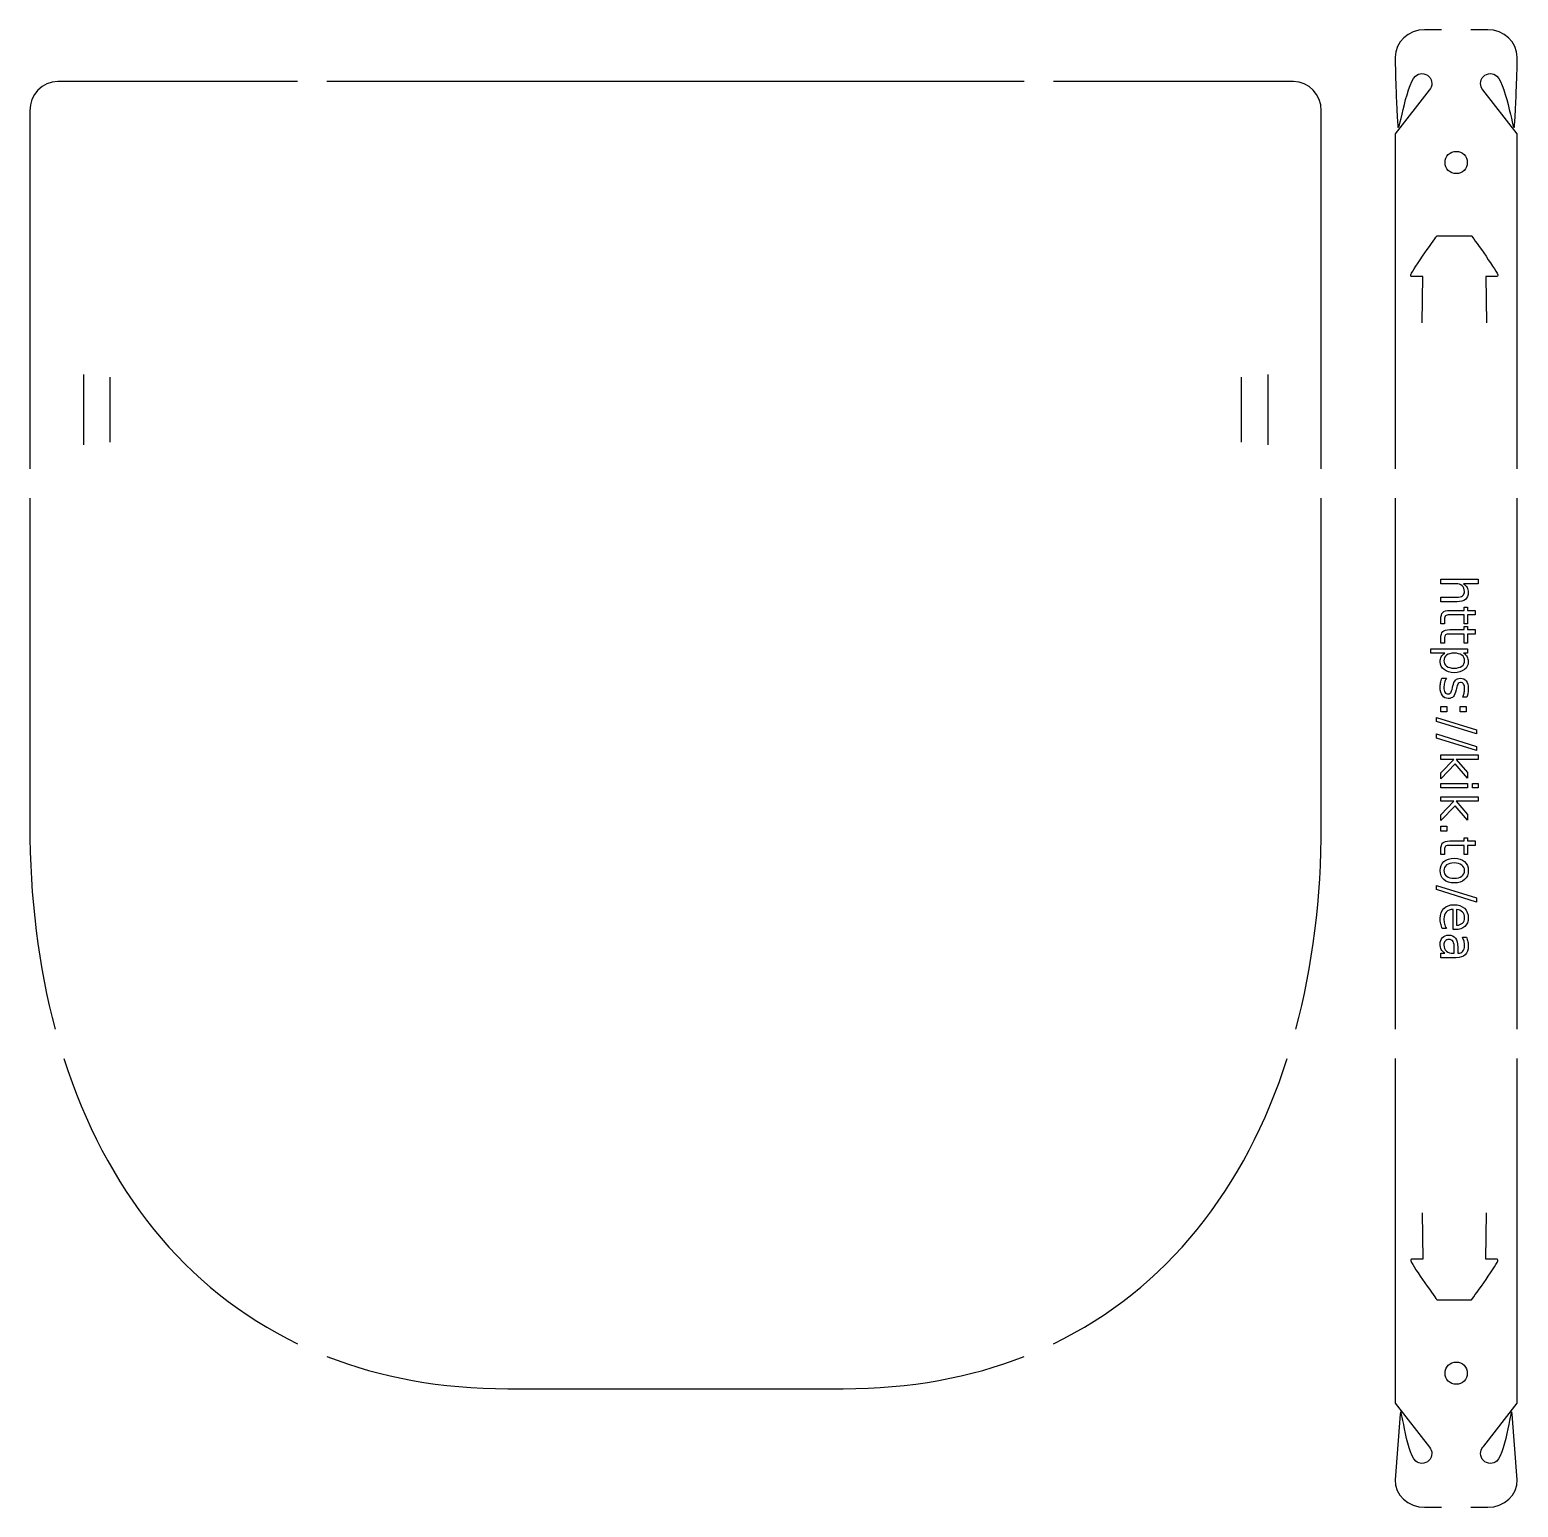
# Model space of a CAD drawing. Extents: x 210 to 532, y 26 to 345.
import ezdxf

# ---------------------------------------------------------------- set-up
doc = ezdxf.new("R2010")
doc.units = 0
doc.layers.add('Layer_1', color=7, linetype='CONTINUOUS')

msp = doc.modelspace()

# ---------------------------------------------------------------- linework, layer by layer
at = {"layer": 'Layer_1', "color": 1}
for points in [[(515.890486, 345.083363), (512.240559, 345.083363)], [(525.888323, 345.083363), (522.240486, 345.083363)], [(268.433234, 333.893348), (216.537171, 333.893348)], [(425.595735, 333.893348), (274.783234, 333.893348)], [(483.8423, 333.893348), (431.945735, 333.893348)], [(513.250341, 332.035581), (505.890559, 322.543654), (505.890559, 250.125335)], [(532.239355, 250.125335), (532.239355, 322.560707), (524.855813, 332.061936)], [(210.489478, 327.543348), (210.489478, 250.125335)], [(489.889485, 250.125335), (489.889485, 327.543348)], [(514.899478, 300.498896), (522.399533, 300.498896)], [(511.711425, 281.715244), (511.815847, 291.679452), (509.52385, 291.679452)], [(527.775513, 291.679452), (525.483163, 291.679452), (525.587938, 281.715244)], [(222.096974, 270.504548), (222.096974, 255.304412)], [(478.282498, 270.504548), (478.282498, 255.304412)], [(227.80252, 269.904544), (227.80252, 255.904558)], [(472.576952, 269.904544), (472.576952, 255.904558)], [(210.489478, 243.788771), (210.489478, 173.134686)], [(489.889485, 173.134686), (489.889485, 243.788771)], [(505.890559, 243.788771), (505.890559, 128.891907)], [(532.239355, 128.891907), (532.239355, 243.788771)], [(505.890559, 122.555343), (505.890559, 48.032758), (513.321646, 38.465385)], [(525.078539, 38.74237), (532.239355, 48.019841), (532.239355, 122.555343)], [(511.711425, 89.153227), (511.815847, 79.189019), (509.52385, 79.189019)], [(527.775513, 79.189019), (525.483163, 79.189019), (525.587938, 89.153227)], [(514.899478, 70.369574), (522.399533, 70.369574)], [(313.90487, 51.134379), (386.474601, 51.134379)], [(506.948892, 45.657194), (505.890559, 31.44823)], [(532.239858, 31.44823), (531.181524, 45.644791)], [(512.240559, 25.500291), (515.890486, 25.500291)], [(522.240486, 25.500291), (525.889858, 25.500291)]]:
    msp.add_lwpolyline(points, dxfattribs=at)
at = {"layer": 'Layer_1', "color": 7}
for points in [[(521.47268, 316.373896)], [(519.243512, 221.370031)], [(516.618352, 210.233754)], [(518.638922, 206.998817)], [(521.367411, 200.745937)], [(517.062781, 198.67372), (517.062781, 197.583355), (515.750201, 197.583355), (515.750201, 198.67372)], [(521.222737, 198.67372), (521.222737, 197.583355), (519.910157, 197.583355), (519.910157, 198.67372)], [(523.465486, 193.650765), (523.465486, 192.772277), (514.76835, 195.459456), (514.76835, 196.337943)], [(523.465486, 190.074762), (523.465486, 189.196275), (514.76835, 191.883454), (514.76835, 192.761941)], [(523.791065, 188.22476), (523.791065, 187.268733), (519.04197, 187.268733), (521.537944, 184.431694), (521.537944, 183.217292), (518.830127, 186.286881), (515.750201, 183.088104), (515.750201, 184.328365), (518.576904, 187.268733), (515.750201, 187.268733), (515.750201, 188.22476)], [(521.537944, 182.049421), (521.537944, 181.098579), (515.750201, 181.098579), (515.750201, 182.049421)], [(523.791065, 182.049421), (523.791065, 181.098579), (522.586999, 181.098579), (522.586999, 182.049421)], [(523.791065, 179.150364), (523.791065, 178.194371), (519.04197, 178.194371), (521.537944, 175.357332), (521.537944, 174.14293), (518.830127, 177.21252), (515.750201, 174.013743), (515.750201, 175.253968), (518.576904, 178.194371), (515.750201, 178.194371), (515.750201, 179.150364)], [(517.062781, 172.840686), (517.062781, 171.750321), (515.750201, 171.750321), (515.750201, 172.840686)], [(520.871335, 163.208195)], [(521.677467, 163.208195)], [(523.465486, 157.29123), (523.465486, 156.412743), (514.76835, 159.099921), (514.76835, 159.978409)], [(518.881774, 150.454432)], [(519.052307, 144.366969)], [(521.47268, 54.494575)]]:
    msp.add_lwpolyline(points, close=True, dxfattribs=at)
for points in [[(519.021298, 225.26124), (515.750201, 225.26124), (515.750201, 226.217268), (523.791065, 226.217268), (523.791065, 225.26124), (520.638784, 225.26124)], [(519.243512, 221.370031), (515.750201, 221.370031), (515.750201, 222.320873), (519.212503, 222.320873)], [(517.657071, 219.478648), (520.79898, 219.478648), (520.79898, 220.176302), (521.537944, 220.176302), (521.537944, 219.478648), (523.181253, 219.478648), (523.181253, 218.522656)], [(516.545997, 217.540805), (516.545997, 216.564104), (515.750201, 216.564104), (515.750201, 217.540805)], [(523.181253, 218.522656), (521.537944, 218.522656), (521.537944, 216.564104), (520.79898, 216.564104), (520.79898, 218.522656), (517.657071, 218.522656)], [(517.657071, 215.323879), (520.79898, 215.323879), (520.79898, 216.021497), (521.537944, 216.021497), (521.537944, 215.323879), (523.181253, 215.323879), (523.181253, 214.367851)], [(516.545997, 213.386), (516.545997, 212.409334), (515.750201, 212.409334), (515.750201, 213.386)], [(523.181253, 214.367851), (521.537944, 214.367851), (521.537944, 212.409334), (520.79898, 212.409334), (520.79898, 214.367851), (517.657071, 214.367851)], [(516.618352, 210.233754), (513.548762, 210.233754), (513.548762, 211.189746), (521.537944, 211.189746), (521.537944, 210.233754), (520.659457, 210.233754)], [(515.962079, 204.859396), (516.943931, 204.859396)], [(518.266847, 202.818189), (518.344352, 203.148918)], [(519.134998, 202.626983), (519.062643, 202.301405)], [(521.367411, 200.745937), (520.468251, 200.745937)], [(516.545997, 167.683357), (516.545997, 166.706692), (515.750201, 166.706692), (515.750201, 167.683357)], [(517.657071, 169.621236), (520.79898, 169.621236), (520.79898, 170.318854), (521.537944, 170.318854), (521.537944, 169.621236), (523.181253, 169.621236), (523.181253, 168.665209)], [(523.181253, 168.665209), (521.537944, 168.665209), (521.537944, 166.706692), (520.79898, 166.706692), (520.79898, 168.665209), (517.657071, 168.665209)], [(518.881774, 150.454432), (518.416707, 150.454432), (518.416707, 154.826266)], [(519.155671, 154.795257), (519.160857, 151.405309)], [(516.943931, 150.676647), (516.044735, 150.676647)], [(520.395896, 148.831795), (521.274419, 148.831795)], [(519.052307, 144.366969), (515.750201, 144.366969), (515.750201, 145.317811), (516.628688, 145.317811)], [(518.447716, 145.317811), (518.659595, 145.317811), (518.659595, 146.263503)], [(519.403709, 146.651064), (519.403709, 145.317811), (519.496736, 145.317811)]]:
    msp.add_lwpolyline(points, dxfattribs=at)
at = {"layer": 'Layer_1', "color": 1}
for points in [[(512.240559, 345.083363), (508.733586, 345.083363), (505.890559, 342.419956), (505.890559, 339.134889)], [(532.238323, 339.134889), (532.238323, 342.419956), (529.39564, 345.083363), (525.888323, 345.083363)], [(505.890559, 339.134889), (505.890559, 335.630853), (505.890559, 334.901572), (506.419726, 324.389535)], [(531.709156, 324.406588), (532.238323, 334.90155), (532.238323, 335.636568), (532.238323, 339.134889)], [(506.419726, 324.389535), (506.566305, 321.477566), (508.111339, 332.908576), (510.234488, 335.051418)], [(510.234488, 335.051418), (510.625701, 335.401692), (511.132113, 335.595756), (511.657153, 335.596603)], [(511.657153, 335.596603), (512.838015, 335.59646), (513.795092, 334.639084), (513.794986, 333.458232)], [(524.333896, 333.458232), (524.33379, 334.639261), (525.291238, 335.596709), (526.472258, 335.596603)], [(526.472258, 335.596603), (526.985338, 335.596603), (527.481141, 335.410963), (527.869073, 335.075188)], [(527.869073, 335.075188), (530.031036, 332.930124), (531.561942, 321.487282), (531.709156, 324.406588)], [(216.537171, 333.893348), (213.197425, 333.893348), (210.489478, 331.050312), (210.489478, 327.543348)], [(489.889485, 327.543348), (489.889485, 331.050312), (487.182453, 333.893348), (483.8423, 333.893348)], [(513.794986, 333.458232), (513.794986, 332.933228), (513.600385, 332.426847), (513.250341, 332.035581)], [(524.855813, 332.061936), (524.519977, 332.449709), (524.334743, 332.945258), (524.333896, 333.458232)], [(509.245861, 292.091849), (509.810658, 293.462038), (514.899478, 300.498896), (514.899478, 300.498896)], [(522.399533, 300.498896), (522.399533, 300.498896), (527.488705, 293.462038), (528.053855, 292.091849)], [(509.52385, 291.679452), (509.310067, 291.679452), (509.164369, 291.894294), (509.245861, 292.091849)], [(528.053855, 292.091849), (528.135347, 291.894294), (527.989297, 291.679452), (527.775513, 291.679452)], [(210.489478, 173.134686), (210.489478, 157.32993), (212.352365, 142.456089), (215.997153, 128.891907)], [(484.382315, 128.891907), (488.027056, 142.456111), (489.889485, 157.329951), (489.889485, 173.134686)], [(217.860606, 122.555343), (226.854643, 94.470565), (243.949417, 72.656246), (268.433234, 60.869701)], [(431.945735, 60.869186), (456.429694, 72.655743), (473.524873, 94.470261), (482.518881, 122.555343)], [(509.52385, 79.189019), (509.310067, 79.189019), (509.164369, 78.974177), (509.245861, 78.776621)], [(509.245861, 78.776621), (509.810658, 77.406432), (514.899478, 70.369574), (514.899478, 70.369574)], [(522.399533, 70.369574), (522.399533, 70.369574), (527.488705, 77.406432), (528.053855, 78.776621)], [(528.053855, 78.776621), (528.135347, 78.974177), (527.989297, 79.189019), (527.775513, 79.189019)], [(274.783234, 58.106047), (286.361983, 53.573554), (299.423615, 51.134379), (313.90487, 51.134379)], [(386.474601, 51.134379), (400.955671, 51.134379), (414.017144, 53.573149), (425.595735, 58.105531)], [(510.3177, 35.460917), (508.136448, 37.624963), (507.159315, 48.482487), (506.948892, 45.657194)], [(531.181524, 45.644791), (530.971657, 48.459957), (530.005398, 37.62945), (527.829809, 35.473837)], [(524.822237, 38.481406), (524.822237, 38.481406), (524.990803, 38.667757), (525.078539, 38.74237)], [(511.657153, 34.987043), (511.169711, 34.987043), (510.697112, 35.154919), (510.3177, 35.460917)], [(513.794986, 37.124898), (513.794801, 35.94429), (512.837803, 34.987218), (511.657153, 34.987043)], [(513.321646, 38.465385), (513.627716, 38.085655), (513.794668, 37.612646), (513.794986, 37.124898)], [(524.33543, 37.124898), (524.33543, 37.619774), (524.507886, 38.099205), (524.822237, 38.481406)], [(526.473819, 34.987043), (525.292958, 34.986937), (524.335563, 35.944044), (524.33543, 37.124898)], [(527.829809, 35.473837), (527.447724, 35.159583), (526.968484, 34.987572), (526.473819, 34.987043)], [(505.890559, 31.44823), (505.646534, 28.172239), (508.733586, 25.500291), (512.240559, 25.500291)], [(525.889858, 25.500291), (529.397174, 25.500291), (532.484068, 28.172265), (532.239858, 31.44823)]]:
    msp.add_open_spline(points, degree=3, dxfattribs=at)
at = {"layer": 'Layer_1', "color": 7}
for points in [[(517.363218, 318.076092), (517.814673, 318.527541), (518.426979, 318.781157), (519.06543, 318.781145)], [(519.06543, 318.781145), (519.703876, 318.781147), (520.316172, 318.527527), (520.76762, 318.07608)], [(517.363205, 314.671677), (516.911749, 315.123133), (516.65813, 315.735442), (516.658145, 316.373896)], [(516.658145, 316.373896), (516.65814, 317.012343), (516.911762, 317.624643), (517.363218, 318.076092)], [(520.76762, 318.07608), (521.219068, 317.624632), (521.472686, 317.012337), (521.47268, 316.373896)], [(521.47268, 316.373896), (521.472695, 315.735448), (521.219081, 315.123145), (520.767632, 314.671689)], [(519.06543, 313.966611), (518.426973, 313.9666), (517.814661, 314.22022), (517.363205, 314.671677)], [(520.767632, 314.671689), (520.316184, 314.220234), (519.703882, 313.966609), (519.06543, 313.966611)], [(520.359737, 224.816846), (520.032453, 225.113109), (519.586307, 225.26124), (519.021298, 225.26124)], [(519.212503, 222.320873), (519.760273, 222.320873), (520.170248, 222.42767), (520.442428, 222.641266)], [(520.850662, 223.602444), (520.850662, 224.115759), (520.68702, 224.52056), (520.359737, 224.816846)], [(520.442428, 222.641266), (520.714584, 222.854861), (520.850662, 223.175254), (520.850662, 223.602444)], [(520.638784, 225.26124), (520.98674, 225.033863), (521.246843, 224.766869), (521.419093, 224.460258)], [(521.677467, 223.390566), (521.677467, 222.72565), (521.470763, 222.222671), (521.057355, 221.881629)], [(521.419093, 224.460258), (521.591343, 224.150214), (521.677467, 223.79365), (521.677467, 223.390566)], [(515.750201, 217.540805), (515.750201, 218.274606), (515.886279, 218.78103), (516.158436, 219.060077)], [(516.158436, 219.060077), (516.434049, 219.339125), (516.933594, 219.478648), (517.657071, 219.478648)], [(521.057355, 221.881629), (520.647403, 221.540564), (520.042789, 221.370031), (519.243512, 221.370031)], [(516.747539, 218.33145), (516.613178, 218.200523), (516.545997, 217.936974), (516.545997, 217.540805)], [(517.657071, 218.522656), (517.185078, 218.522656), (516.8819, 218.458921), (516.747539, 218.33145)], [(515.750201, 213.386), (515.750201, 214.119801), (515.886279, 214.626237), (516.158436, 214.905308)], [(516.158436, 214.905308), (516.434049, 215.184355), (516.933594, 215.323879), (517.657071, 215.323879)], [(516.747539, 214.176645), (516.613178, 214.045741), (516.545997, 213.782193), (516.545997, 213.386)], [(517.657071, 214.367851), (517.185078, 214.367851), (516.8819, 214.304116), (516.747539, 214.176645)], [(515.600341, 208.383717), (515.600341, 208.807473), (515.68302, 209.172657), (515.848379, 209.479268)], [(515.848379, 209.479268), (516.017195, 209.782445), (516.273853, 210.033941), (516.618352, 210.233754)], [(516.990427, 209.804847), (516.594234, 209.515451), (516.396137, 209.119258), (516.396137, 208.616268)], [(518.638922, 210.233754), (517.939552, 210.233754), (517.390053, 210.090785), (516.990427, 209.804847)], [(520.282231, 209.804847), (519.886038, 210.090785), (519.338269, 210.233754), (518.638922, 210.233754)], [(520.881671, 208.616268), (520.881671, 209.119258), (520.681858, 209.515451), (520.282231, 209.804847)], [(520.659457, 210.233754), (521.003956, 210.033941), (521.258897, 209.782445), (521.424279, 209.479268)], [(521.424279, 209.479268), (521.593071, 209.172657), (521.677467, 208.807473), (521.677467, 208.383717)], [(516.437483, 206.673238), (515.879388, 207.110777), (515.600341, 207.680936), (515.600341, 208.383717)], [(516.396137, 208.616268), (516.396137, 208.113277), (516.594234, 207.718813), (516.990427, 207.432875)], [(518.638922, 206.01178), (517.729414, 206.01178), (516.995601, 206.232266), (516.437483, 206.673238)], [(516.990427, 207.432875), (517.390053, 207.143503), (517.939552, 206.998817), (518.638922, 206.998817)], [(518.638922, 206.998817), (519.338269, 206.998817), (519.886038, 207.143503), (520.282231, 207.432875)], [(520.840326, 206.673238), (520.282208, 206.232266), (519.548406, 206.01178), (518.638922, 206.01178)], [(520.282231, 207.432875), (520.681858, 207.718813), (520.881671, 208.113277), (520.881671, 208.616268)], [(521.677467, 208.383717), (521.677467, 207.680936), (521.39842, 207.110777), (520.840326, 206.673238)], [(515.600341, 202.828525), (515.600341, 203.13857), (515.63135, 203.462408), (515.693369, 203.80004)], [(515.693369, 203.80004), (515.75193, 204.134215), (515.8415, 204.487333), (515.962079, 204.859396)], [(516.53051, 203.820713), (516.440928, 203.479647), (516.396137, 203.142027), (516.396137, 202.807852)], [(516.943931, 204.859396), (516.761333, 204.508006), (516.623526, 204.161778), (516.53051, 203.820713)], [(518.344352, 203.148918), (518.468366, 203.73801), (518.657843, 204.163472), (518.912783, 204.425303)], [(518.912783, 204.425303), (519.171181, 204.687135), (519.524312, 204.818051), (519.972175, 204.818051)], [(519.491586, 203.644994), (519.367549, 203.476178), (519.248686, 203.136841), (519.134998, 202.626983)], [(520.013485, 203.898218), (519.792999, 203.898218), (519.619033, 203.81381), (519.491586, 203.644994)], [(519.972175, 204.818051), (520.516487, 204.818051), (520.936787, 204.625128), (521.233073, 204.239284)], [(520.664607, 203.546816), (520.519921, 203.781084), (520.302881, 203.898218), (520.013485, 203.898218)], [(520.881671, 202.482274), (520.881671, 202.954267), (520.809317, 203.309114), (520.664607, 203.546816)], [(521.233073, 204.239284), (521.529336, 203.853439), (521.677467, 203.305669), (521.677467, 202.595974)], [(516.070594, 201.076666), (515.757092, 201.500423), (515.600341, 202.084376), (515.600341, 202.828525)], [(517.347014, 200.435881), (516.809569, 200.435881), (516.384096, 200.649476), (516.070594, 201.076666)], [(516.396137, 202.807852), (516.396137, 202.359989), (516.471937, 202.015478), (516.623538, 201.774319)], [(516.623538, 201.774319), (516.778548, 201.533161), (516.995589, 201.412581), (517.27466, 201.412581)], [(517.27466, 201.412581), (517.533034, 201.412581), (517.731119, 201.500435), (517.868914, 201.676141)], [(518.447716, 200.864823), (518.185885, 200.578861), (517.818984, 200.435881), (517.347014, 200.435881)], [(517.868914, 201.676141), (518.006732, 201.848391), (518.139377, 202.229074), (518.266847, 202.818189)], [(519.062643, 202.301405), (518.917957, 201.626165), (518.712982, 201.147304), (518.447716, 200.864823)], [(520.468251, 200.745937), (520.606046, 201.01466), (520.709398, 201.293719), (520.778307, 201.583114)], [(520.778307, 201.583114), (520.847217, 201.872509), (520.881671, 202.172229), (520.881671, 202.482274)], [(521.599962, 201.603787), (521.548292, 201.293719), (521.470775, 201.007769), (521.367411, 200.745937)], [(521.677467, 202.595974), (521.677467, 202.24456), (521.651632, 201.913831), (521.599962, 201.603787)], [(515.750201, 167.683357), (515.750201, 168.417182), (515.886279, 168.923618), (516.158436, 169.202665)], [(516.158436, 169.202665), (516.434049, 169.481713), (516.933594, 169.621236), (517.657071, 169.621236)], [(516.747539, 168.474003), (516.613178, 168.343099), (516.545997, 168.07955), (516.545997, 167.683357)], [(517.657071, 168.665209), (517.185078, 168.665209), (516.8819, 168.601473), (516.747539, 168.474003)], [(515.600341, 163.208195), (515.600341, 164.038469), (515.869052, 164.689591), (516.406474, 165.161561)], [(516.406474, 165.161561), (516.947352, 165.630097), (517.691502, 165.864365), (518.638922, 165.864365)], [(517.000763, 164.422597), (516.60457, 164.126311), (516.406474, 163.72151), (516.406474, 163.208195)], [(518.638922, 164.861841), (517.946443, 164.861841), (517.40039, 164.715426), (517.000763, 164.422597)], [(518.638922, 165.864365), (519.589752, 165.864365), (520.33389, 165.630097), (520.871335, 165.161561)], [(520.271895, 164.417411), (519.875702, 164.713698), (519.331378, 164.861841), (518.638922, 164.861841)], [(520.871335, 163.208195), (520.871335, 163.718076), (520.671522, 164.121149), (520.271895, 164.417411)], [(520.871335, 165.161561), (521.408757, 164.689591), (521.677467, 164.038469), (521.677467, 163.208195)], [(516.406474, 161.25998), (515.869052, 161.731973), (515.600341, 162.381378), (515.600341, 163.208195)], [(516.406474, 163.208195), (516.406474, 162.701771), (516.606299, 162.300415), (517.005949, 162.004129)], [(518.638922, 160.552025), (517.691502, 160.552025), (516.947352, 160.78801), (516.406474, 161.25998)], [(517.005949, 162.004129), (517.405576, 161.707843), (517.9499, 161.5597), (518.638922, 161.5597)], [(518.638922, 161.5597), (519.324487, 161.5597), (519.867082, 161.707843), (520.266709, 162.004129)], [(520.871335, 161.25998), (520.33389, 160.78801), (519.589752, 160.552025), (518.638922, 160.552025)], [(520.266709, 162.004129), (520.669793, 162.300415), (520.871335, 162.701771), (520.871335, 163.208195)], [(521.677467, 163.208195), (521.677467, 162.381378), (521.408757, 161.731973), (520.871335, 161.25998)], [(515.600341, 152.816067), (515.600341, 153.739357), (515.869052, 154.471442), (516.406474, 155.012321)], [(516.406474, 155.012321), (516.943919, 155.549742), (517.670841, 155.818453), (518.58724, 155.818453)], [(518.416707, 154.826266), (517.76214, 154.78492), (517.262595, 154.588552), (516.918072, 154.237162)], [(518.58724, 155.818453), (519.534636, 155.818453), (520.285665, 155.563524), (520.840326, 155.053666)], [(520.421755, 154.247499), (520.122035, 154.564458), (519.700007, 154.747044), (519.155671, 154.795257)], [(520.840326, 155.053666), (521.39842, 154.540328), (521.677467, 153.849577), (521.677467, 152.981414)], [(515.714006, 151.725702), (515.638229, 152.083983), (515.600341, 152.447438), (515.600341, 152.816067)], [(516.044735, 150.676647), (515.900049, 151.017712), (515.789806, 151.367397), (515.714006, 151.725702)], [(516.918072, 154.237162), (516.577006, 153.882315), (516.406474, 153.389672), (516.406474, 152.759235)], [(516.406474, 152.759235), (516.406474, 152.394039), (516.451265, 152.040909), (516.540847, 151.699843)], [(516.540847, 151.699843), (516.630429, 151.355344), (516.76479, 151.014279), (516.943931, 150.676647)], [(519.160857, 151.405309), (519.681063, 151.41213), (520.096188, 151.558544), (520.406233, 151.844553)], [(520.406233, 151.844553), (520.716301, 152.127034), (520.871335, 152.502542), (520.871335, 152.971078)], [(520.871335, 152.971078), (520.871335, 153.501632), (520.721475, 153.927106), (520.421755, 154.247499)], [(521.677467, 152.981414), (521.677467, 152.202834), (521.425984, 151.587883), (520.923017, 151.136563)], [(515.600341, 147.317673), (515.600341, 147.910246), (515.7657, 148.382227), (516.096417, 148.733617)], [(516.096417, 148.733617), (516.430592, 149.081574), (516.876738, 149.255552), (517.434856, 149.255552)], [(517.496874, 148.30471), (517.159243, 148.30471), (516.89052, 148.194467), (516.690707, 147.973981)], [(517.434856, 149.255552), (518.085966, 149.255552), (518.576892, 149.038511), (518.907633, 148.60443)], [(518.396034, 147.860281), (518.220328, 148.156567), (517.920608, 148.30471), (517.496874, 148.30471)], [(520.923017, 151.136563), (520.42346, 150.681809), (519.743046, 150.454432), (518.881774, 150.454432)], [(518.907633, 148.60443), (519.23835, 148.166915), (519.403709, 147.515793), (519.403709, 146.651064)], [(520.752484, 147.927485), (520.67325, 148.240987), (520.554388, 148.542423), (520.395896, 148.831795)], [(521.274419, 148.831795), (521.40878, 148.483839), (521.508687, 148.146219), (521.574139, 147.818935)], [(515.848379, 146.12913), (515.68302, 146.45298), (515.600341, 146.849161), (515.600341, 147.317673)], [(516.628688, 145.317811), (516.277298, 145.534864), (516.017195, 145.805303), (515.848379, 146.12913)], [(516.690707, 147.973981), (516.494327, 147.750038), (516.396137, 147.446872), (516.396137, 147.064485)], [(516.396137, 147.064485), (516.396137, 146.537388), (516.58218, 146.115359), (516.954267, 145.7984)], [(516.954267, 145.7984), (517.329764, 145.478008), (517.82758, 145.317811), (518.447716, 145.317811)], [(518.659595, 146.263503), (518.659595, 147.031759), (518.571741, 147.564018), (518.396034, 147.860281)], [(521.026345, 144.987082), (520.592264, 144.573674), (519.934251, 144.366969), (519.052307, 144.366969)], [(519.496736, 145.317811), (519.934275, 145.317811), (520.271895, 145.462509), (520.509597, 145.751904)], [(520.509597, 145.751904), (520.750755, 146.037842), (520.871335, 146.440915), (520.871335, 146.961121)], [(520.871335, 146.961121), (520.871335, 147.291862), (520.831718, 147.613983), (520.752484, 147.927485)], [(521.677467, 146.862943), (521.677467, 146.025777), (521.460427, 145.400491), (521.026345, 144.987082)], [(521.574139, 147.818935), (521.643024, 147.491651), (521.677467, 147.172987), (521.677467, 146.862943)], [(516.658145, 54.494575), (516.65814, 55.133022), (516.911762, 55.745322), (517.363218, 56.196771)], [(517.363218, 56.196771), (517.814673, 56.64822), (518.426979, 56.901836), (519.06543, 56.901824)], [(519.06543, 56.901824), (519.703876, 56.901826), (520.316172, 56.648206), (520.76762, 56.196758)], [(520.76762, 56.196758), (521.219068, 55.745311), (521.472686, 55.133016), (521.47268, 54.494575)], [(517.363205, 52.792356), (516.911749, 53.243812), (516.65813, 53.856121), (516.658145, 54.494575)], [(519.06543, 52.08729), (518.426973, 52.087278), (517.814661, 52.340899), (517.363205, 52.792356)], [(520.767632, 52.792368), (520.316184, 52.340913), (519.703882, 52.087288), (519.06543, 52.08729)], [(521.47268, 54.494575), (521.472695, 53.856127), (521.219081, 53.243823), (520.767632, 52.792368)]]:
    msp.add_open_spline(points, degree=3, dxfattribs=at)

doc.saveas('drawing.dxf')
